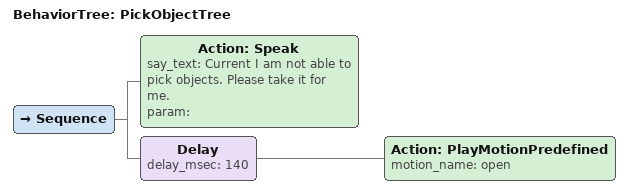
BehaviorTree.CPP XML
<?xml version="1.0"?>
<root main_tree_to_execute="PickObjectTree">
    <BehaviorTree ID="PickObjectTree">
        <Sequence>
            <Action ID="Speak" say_text="Current I am not able to pick objects. Please take it for me." param=""/>
            <Delay delay_msec="140">
                <Action ID="PlayMotionPredefined" motion_name="open"/>
            </Delay>
        </Sequence>
    </BehaviorTree>
</root>
